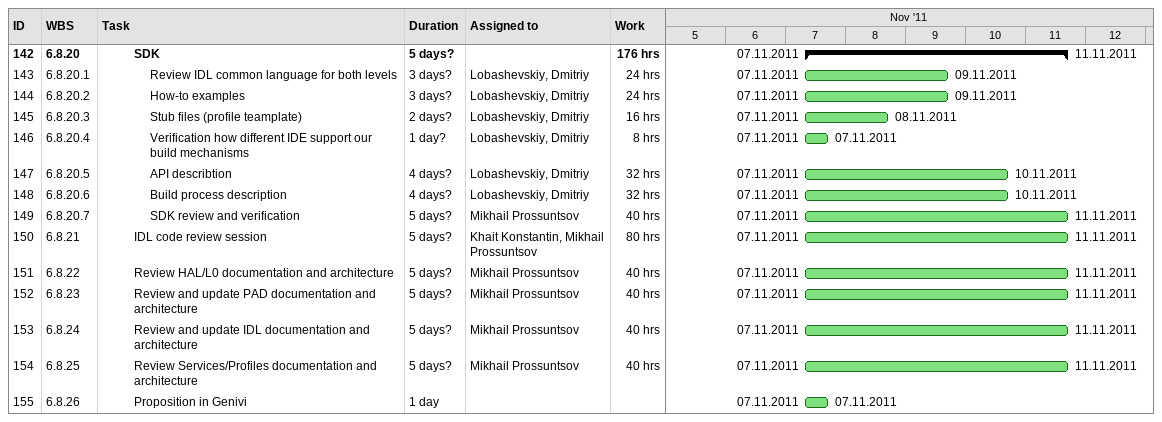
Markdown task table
| ID | WBS | Task | Duration | Start | Finish | Resources | Work (h) |
|---|---|---|---|---|---|---|---|
| 142 | 6.8.20 | **SDK** | 5d? | 2011-11-07 | 2011-11-11 |  | 176 |
| 143 | 6.8.20.1 | Review IDL common language for both levels | 3d? | 2011-11-07 | 2011-11-09 | Lobashevskiy, Dmitriy | 24 |
| 144 | 6.8.20.2 | How-to examples | 3d? | 2011-11-07 | 2011-11-09 | Lobashevskiy, Dmitriy | 24 |
| 145 | 6.8.20.3 | Stub files (profile teamplate) | 2d? | 2011-11-07 | 2011-11-08 | Lobashevskiy, Dmitriy | 16 |
| 146 | 6.8.20.4 | Verification how different IDE support our build mechanisms | 1d? | 2011-11-07 | 2011-11-07 | Lobashevskiy, Dmitriy | 8 |
| 147 | 6.8.20.5 | API describtion | 4d? | 2011-11-07 | 2011-11-10 | Lobashevskiy, Dmitriy | 32 |
| 148 | 6.8.20.6 | Build process description | 4d? | 2011-11-07 | 2011-11-10 | Lobashevskiy, Dmitriy | 32 |
| 149 | 6.8.20.7 | SDK review and verification | 5d? | 2011-11-07 | 2011-11-11 | Mikhail Prossuntsov | 40 |
| 150 | 6.8.21 | IDL code review session | 5d? | 2011-11-07 | 2011-11-11 | Khait Konstantin, Mikhail Prossuntsov | 80 |
| 151 | 6.8.22 | Review HAL/L0 documentation and architecture | 5d? | 2011-11-07 | 2011-11-11 | Mikhail Prossuntsov | 40 |
| 152 | 6.8.23 | Review and update PAD documentation and architecture | 5d? | 2011-11-07 | 2011-11-11 | Mikhail Prossuntsov | 40 |
| 153 | 6.8.24 | Review and update IDL documentation and architecture | 5d? | 2011-11-07 | 2011-11-11 | Mikhail Prossuntsov | 40 |
| 154 | 6.8.25 | Review Services/Profiles documentation and architecture | 5d? | 2011-11-07 | 2011-11-11 | Mikhail Prossuntsov | 40 |
| 155 | 6.8.26 | Proposition in Genivi | 1d | 2011-11-07 | 2011-11-07 |  |  |
